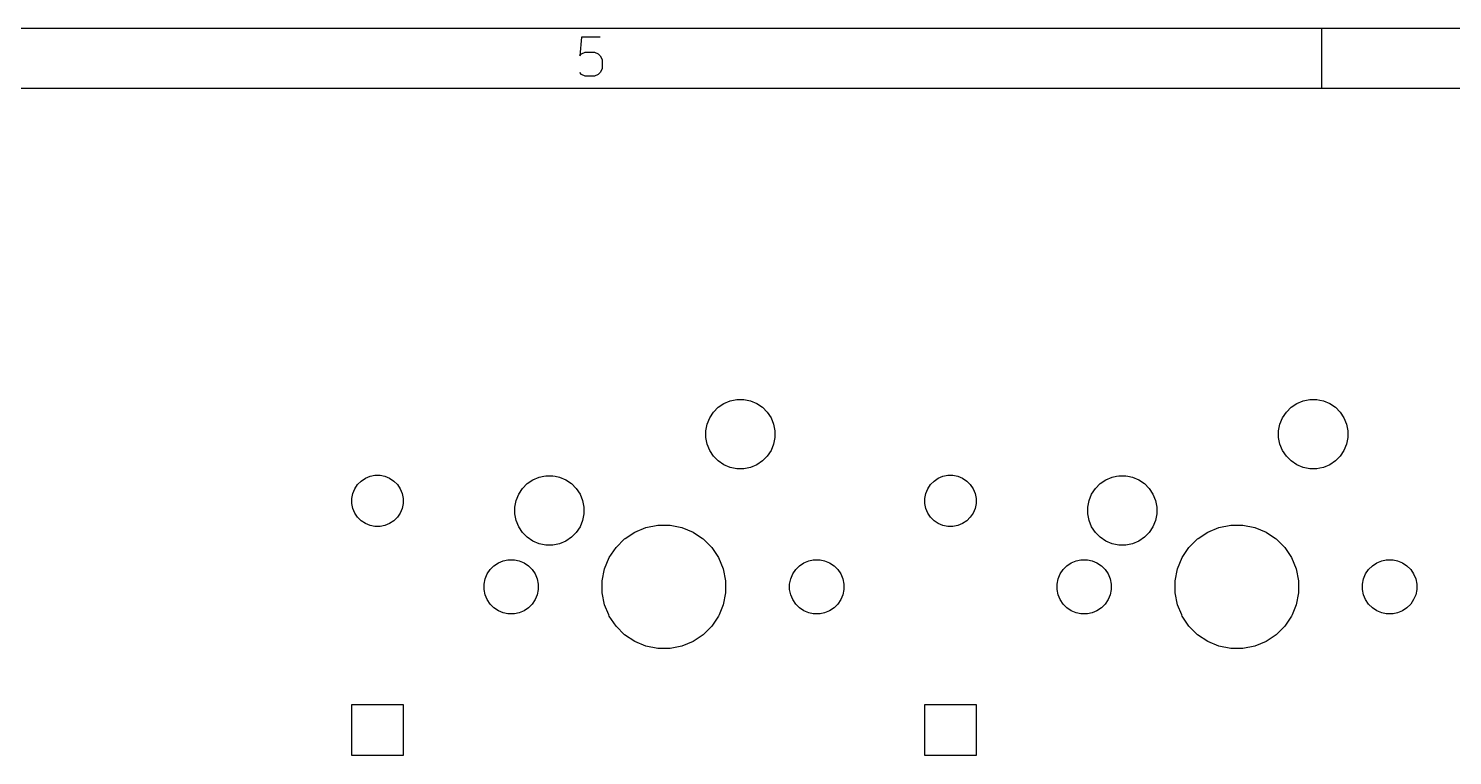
# Model space of a CAD drawing. Extents: x 0.4 to 33.6, y -21.6 to -0.4.
# Drawn here: x 8.543 to 10.407, y -1.346 to -0.394 of the extents above; entities that cross this region are included whole.
import ezdxf

# ---------------------------------------------------------------- set-up
doc = ezdxf.new("R2010")
doc.units = 0
doc.header["$MEASUREMENT"] = 0
doc.layers.add('BLACK', color=7, linetype='CONTINUOUS')

msp = doc.modelspace()

# ---------------------------------------------------------------- linework, layer by layer
at = {"layer": 'BLACK', "linetype": 'CONTINUOUS'}
for p, q in [((33.6063, -0.393701), (0.393701, -0.393701)), ((9.26711, -0.405043), (9.26467, -0.429415)), ((9.29148, -0.405043), (9.26711, -0.405043)), ((10.2362, -0.472441), (10.2362, -0.393701)), ((9.26467, -0.429415), (9.26711, -0.426978)), ((9.26711, -0.426978), (9.27198, -0.424541)), ((9.27198, -0.424541), (9.28417, -0.424541)), ((9.28417, -0.424541), (9.28904, -0.426978)), ((9.28904, -0.426978), (9.29148, -0.429415)), ((9.29148, -0.429415), (9.29392, -0.434289)), ((9.29392, -0.446475), (9.29148, -0.45135)), ((9.29392, -0.434289), (9.29392, -0.446475)), ((9.26711, -0.453787), (9.26467, -0.45135)), ((9.27198, -0.456224), (9.26711, -0.453787)), ((9.28417, -0.456224), (9.27198, -0.456224)), ((9.28904, -0.453787), (9.28417, -0.456224)), ((9.29148, -0.45135), (9.28904, -0.453787)), ((33.5276, -0.472441), (0.472441, -0.472441)), ((9.4398, -0.896113), (9.44611, -0.889802)), ((9.44611, -0.889802), (9.45354, -0.884842)), ((9.45354, -0.884842), (9.46178, -0.881426)), ((9.46178, -0.881426), (9.46616, -0.880556)), ((9.46616, -0.880556), (9.47054, -0.879685)), ((9.47054, -0.879685), (9.47946, -0.879685)), ((9.47946, -0.879685), (9.48384, -0.880556)), ((9.48384, -0.880556), (9.48822, -0.881426)), ((9.48822, -0.881426), (9.49646, -0.884842)), ((9.49646, -0.884842), (9.50389, -0.889802)), ((9.50389, -0.889802), (9.5102, -0.896113)), ((10.1898, -0.896113), (10.1961, -0.889802)), ((10.1961, -0.889802), (10.2035, -0.884842)), ((10.2035, -0.884842), (10.2118, -0.881426)), ((10.2118, -0.881426), (10.2162, -0.880556)), ((10.2162, -0.880556), (10.2205, -0.879685)), ((10.2205, -0.879685), (10.2295, -0.879685)), ((10.2295, -0.879685), (10.2338, -0.880556)), ((10.2338, -0.880556), (10.2382, -0.881426)), ((10.2382, -0.881426), (10.2465, -0.884842)), ((10.2465, -0.884842), (10.2539, -0.889802)), ((10.2539, -0.889802), (10.2602, -0.896113)), ((9.42969, -0.920537), (9.43143, -0.911782)), ((9.43143, -0.911782), (9.43484, -0.903535)), ((9.43484, -0.903535), (9.4398, -0.896113)), ((9.5102, -0.896113), (9.51516, -0.903535)), ((9.51516, -0.903535), (9.51857, -0.911782)), ((9.51857, -0.911782), (9.52031, -0.920537)), ((10.1797, -0.920537), (10.1814, -0.911782)), ((10.1814, -0.911782), (10.1848, -0.903535)), ((10.1848, -0.903535), (10.1898, -0.896113)), ((10.2602, -0.896113), (10.2652, -0.903535)), ((10.2652, -0.903535), (10.2686, -0.911782)), ((10.2686, -0.911782), (10.2703, -0.920537)), ((9.42969, -0.929463), (9.42969, -0.920537)), ((9.43143, -0.938218), (9.42969, -0.929463)), ((9.52031, -0.929463), (9.51857, -0.938218)), ((9.52031, -0.920537), (9.52031, -0.929463)), ((10.1797, -0.929463), (10.1797, -0.920537)), ((10.1814, -0.938218), (10.1797, -0.929463)), ((10.2703, -0.929463), (10.2686, -0.938218)), ((10.2703, -0.920537), (10.2703, -0.929463)), ((9.43484, -0.946465), (9.43143, -0.938218)), ((9.4398, -0.953887), (9.43484, -0.946465)), ((9.51516, -0.946465), (9.5102, -0.953887)), ((9.51857, -0.938218), (9.51516, -0.946465)), ((10.1848, -0.946465), (10.1814, -0.938218)), ((10.1898, -0.953887), (10.1848, -0.946465)), ((10.2652, -0.946465), (10.2602, -0.953887)), ((10.2686, -0.938218), (10.2652, -0.946465)), ((9.44611, -0.960198), (9.4398, -0.953887)), ((9.45354, -0.965158), (9.44611, -0.960198)), ((9.46178, -0.968574), (9.45354, -0.965158)), ((9.46616, -0.969444), (9.46178, -0.968574)), ((9.48822, -0.968574), (9.48384, -0.969444)), ((9.49646, -0.965158), (9.48822, -0.968574)), ((9.50389, -0.960198), (9.49646, -0.965158)), ((9.5102, -0.953887), (9.50389, -0.960198)), ((10.1961, -0.960198), (10.1898, -0.953887)), ((10.2035, -0.965158), (10.1961, -0.960198)), ((10.2118, -0.968574), (10.2035, -0.965158)), ((10.2162, -0.969444), (10.2118, -0.968574)), ((10.2382, -0.968574), (10.2338, -0.969444)), ((10.2465, -0.965158), (10.2382, -0.968574)), ((10.2539, -0.960198), (10.2465, -0.965158)), ((10.2602, -0.953887), (10.2539, -0.960198)), ((8.97398, -0.991142), (8.97864, -0.986476)), ((8.97864, -0.986476), (8.98413, -0.982809)), ((8.98413, -0.982809), (8.99023, -0.980284)), ((8.99023, -0.980284), (8.9967, -0.978996)), ((8.9967, -0.978996), (9.0033, -0.978996)), ((9.0033, -0.978996), (9.00977, -0.980284)), ((9.00977, -0.980284), (9.01587, -0.982809)), ((9.01587, -0.982809), (9.02136, -0.986476)), ((9.02136, -0.986476), (9.02602, -0.991142)), ((9.19611, -0.989802), (9.20354, -0.984842)), ((9.20354, -0.984842), (9.21178, -0.981426)), ((9.21178, -0.981426), (9.21753, -0.980284)), ((9.21753, -0.980284), (9.22054, -0.979685)), ((9.22054, -0.979685), (9.22946, -0.979685)), ((9.22946, -0.979685), (9.23247, -0.980284)), ((9.23247, -0.980284), (9.23822, -0.981426)), ((9.23822, -0.981426), (9.24646, -0.984842)), ((9.24646, -0.984842), (9.25389, -0.989802)), ((9.47054, -0.970315), (9.46616, -0.969444)), ((9.47946, -0.970315), (9.47054, -0.970315)), ((9.48384, -0.969444), (9.47946, -0.970315)), ((9.72398, -0.991142), (9.72864, -0.986476)), ((9.72864, -0.986476), (9.73413, -0.982809)), ((9.73413, -0.982809), (9.74023, -0.980284)), ((9.74023, -0.980284), (9.7467, -0.978996)), ((9.7467, -0.978996), (9.7533, -0.978996)), ((9.7533, -0.978996), (9.75977, -0.980284)), ((9.75977, -0.980284), (9.76587, -0.982809)), ((9.76587, -0.982809), (9.77136, -0.986476)), ((9.77136, -0.986476), (9.77602, -0.991142)), ((9.94611, -0.989802), (9.95354, -0.984842)), ((9.95354, -0.984842), (9.96178, -0.981426)), ((9.96178, -0.981426), (9.96753, -0.980284)), ((9.96753, -0.980284), (9.97054, -0.979685)), ((9.97054, -0.979685), (9.97946, -0.979685)), ((9.97946, -0.979685), (9.98247, -0.980284)), ((9.98247, -0.980284), (9.98822, -0.981426)), ((9.98822, -0.981426), (9.99646, -0.984842)), ((9.99646, -0.984842), (10.0039, -0.989802)), ((10.2205, -0.970315), (10.2162, -0.969444)), ((10.2295, -0.970315), (10.2205, -0.970315)), ((10.2338, -0.969444), (10.2295, -0.970315)), ((8.9665, -1.0092), (8.96778, -1.00273)), ((8.96778, -1.00273), (8.97031, -0.99663)), ((8.97031, -0.99663), (8.97398, -0.991142)), ((9.02602, -0.991142), (9.02969, -0.99663)), ((9.02969, -0.99663), (9.03222, -1.00273)), ((9.03222, -1.00273), (9.0335, -1.0092)), ((9.18143, -1.01178), (9.18484, -1.00354)), ((9.18484, -1.00354), (9.1898, -0.996113)), ((9.1898, -0.996113), (9.19611, -0.989802)), ((9.25389, -0.989802), (9.2602, -0.996113)), ((9.2602, -0.996113), (9.26516, -1.00354)), ((9.26516, -1.00354), (9.26857, -1.01178)), ((9.7165, -1.0092), (9.71778, -1.00273)), ((9.71778, -1.00273), (9.72031, -0.99663)), ((9.72031, -0.99663), (9.72398, -0.991142)), ((9.77602, -0.991142), (9.77969, -0.99663)), ((9.77969, -0.99663), (9.78222, -1.00273)), ((9.78222, -1.00273), (9.7835, -1.0092)), ((9.93143, -1.01178), (9.93484, -1.00354)), ((9.93484, -1.00354), (9.9398, -0.996113)), ((9.9398, -0.996113), (9.94611, -0.989802)), ((10.0039, -0.989802), (10.0102, -0.996113)), ((10.0102, -0.996113), (10.0152, -1.00354)), ((10.0152, -1.00354), (10.0186, -1.01178)), ((8.9665, -1.0158), (8.9665, -1.0092)), ((8.96778, -1.02227), (8.9665, -1.0158)), ((8.97031, -1.02837), (8.96778, -1.02227)), ((9.03222, -1.02227), (9.02969, -1.02837)), ((9.0335, -1.0158), (9.03222, -1.02227)), ((9.0335, -1.0092), (9.0335, -1.0158)), ((9.17969, -1.02054), (9.18143, -1.01178)), ((9.17969, -1.02946), (9.17969, -1.02054)), ((9.26857, -1.01178), (9.27031, -1.02054)), ((9.27031, -1.02054), (9.27031, -1.02946)), ((9.7165, -1.0158), (9.7165, -1.0092)), ((9.71778, -1.02227), (9.7165, -1.0158)), ((9.72031, -1.02837), (9.71778, -1.02227)), ((9.78222, -1.02227), (9.77969, -1.02837)), ((9.7835, -1.0158), (9.78222, -1.02227)), ((9.7835, -1.0092), (9.7835, -1.0158)), ((9.92969, -1.02054), (9.93143, -1.01178)), ((9.92969, -1.02946), (9.92969, -1.02054)), ((10.0186, -1.01178), (10.0203, -1.02054)), ((10.0203, -1.02054), (10.0203, -1.02946)), ((8.97398, -1.03386), (8.97031, -1.02837)), ((8.97864, -1.03852), (8.97398, -1.03386)), ((8.98413, -1.04219), (8.97864, -1.03852)), ((8.99023, -1.04472), (8.98413, -1.04219)), ((9.01587, -1.04219), (9.00977, -1.04472)), ((9.02136, -1.03852), (9.01587, -1.04219)), ((9.02602, -1.03386), (9.02136, -1.03852)), ((9.02969, -1.02837), (9.02602, -1.03386)), ((9.18143, -1.03822), (9.17969, -1.02946)), ((9.18484, -1.04646), (9.18143, -1.03822)), ((9.26857, -1.03822), (9.26516, -1.04646)), ((9.27031, -1.02946), (9.26857, -1.03822)), ((9.72398, -1.03386), (9.72031, -1.02837)), ((9.72864, -1.03852), (9.72398, -1.03386)), ((9.73413, -1.04219), (9.72864, -1.03852)), ((9.74023, -1.04472), (9.73413, -1.04219)), ((9.76587, -1.04219), (9.75977, -1.04472)), ((9.77136, -1.03852), (9.76587, -1.04219)), ((9.77602, -1.03386), (9.77136, -1.03852)), ((9.77969, -1.02837), (9.77602, -1.03386)), ((9.93143, -1.03822), (9.92969, -1.02946)), ((9.93484, -1.04646), (9.93143, -1.03822)), ((10.0186, -1.03822), (10.0152, -1.04646)), ((10.0203, -1.02946), (10.0186, -1.03822)), ((8.9967, -1.046), (8.99023, -1.04472)), ((9.0033, -1.046), (8.9967, -1.046)), ((9.00977, -1.04472), (9.0033, -1.046)), ((9.1898, -1.05389), (9.18484, -1.04646)), ((9.19611, -1.0602), (9.1898, -1.05389)), ((9.20354, -1.06516), (9.19611, -1.0602)), ((9.25389, -1.0602), (9.24646, -1.06516)), ((9.2602, -1.05389), (9.25389, -1.0602)), ((9.26516, -1.04646), (9.2602, -1.05389)), ((9.31228, -1.07353), (9.32353, -1.06228)), ((9.32353, -1.06228), (9.32441, -1.06169)), ((9.32441, -1.06169), (9.33675, -1.05344)), ((9.33675, -1.05344), (9.35145, -1.04736)), ((9.33675, -1.05344), (9.33675, -1.05344)), ((9.35145, -1.04736), (9.36705, -1.04425)), ((9.36705, -1.04425), (9.38295, -1.04425)), ((9.38295, -1.04425), (9.39855, -1.04736)), ((9.39855, -1.04736), (9.41325, -1.05344)), ((9.41325, -1.05344), (9.41325, -1.05344)), ((9.41325, -1.05344), (9.42559, -1.06169)), ((9.42559, -1.06169), (9.42647, -1.06228)), ((9.42647, -1.06228), (9.43772, -1.07353)), ((9.7467, -1.046), (9.74023, -1.04472)), ((9.7533, -1.046), (9.7467, -1.046)), ((9.75977, -1.04472), (9.7533, -1.046)), ((9.9398, -1.05389), (9.93484, -1.04646)), ((9.94611, -1.0602), (9.9398, -1.05389)), ((9.95354, -1.06516), (9.94611, -1.0602)), ((10.0039, -1.0602), (9.99646, -1.06516)), ((10.0102, -1.05389), (10.0039, -1.0602)), ((10.0152, -1.04646), (10.0102, -1.05389)), ((10.0623, -1.07353), (10.0735, -1.06228)), ((10.0735, -1.06228), (10.0744, -1.06169)), ((10.0744, -1.06169), (10.0868, -1.05344)), ((10.0868, -1.05344), (10.1014, -1.04736)), ((10.0868, -1.05344), (10.0868, -1.05344)), ((10.1014, -1.04736), (10.117, -1.04425)), ((10.117, -1.04425), (10.133, -1.04425)), ((10.133, -1.04425), (10.1486, -1.04736)), ((10.1486, -1.04736), (10.1632, -1.05344)), ((10.1632, -1.05344), (10.1632, -1.05344)), ((10.1632, -1.05344), (10.1756, -1.06169)), ((10.1756, -1.06169), (10.1765, -1.06228)), ((10.1765, -1.06228), (10.1877, -1.07353)), ((9.21178, -1.06857), (9.20354, -1.06516)), ((9.21616, -1.06944), (9.21178, -1.06857)), ((9.22054, -1.07031), (9.21616, -1.06944)), ((9.22946, -1.07031), (9.22054, -1.07031)), ((9.23384, -1.06944), (9.22946, -1.07031)), ((9.23822, -1.06857), (9.23384, -1.06944)), ((9.24646, -1.06516), (9.23822, -1.06857)), ((9.30344, -1.08675), (9.31228, -1.07353)), ((9.43772, -1.07353), (9.44656, -1.08675)), ((9.96178, -1.06857), (9.95354, -1.06516)), ((9.96616, -1.06944), (9.96178, -1.06857)), ((9.97054, -1.07031), (9.96616, -1.06944)), ((9.97946, -1.07031), (9.97054, -1.07031)), ((9.98384, -1.06944), (9.97946, -1.07031)), ((9.98822, -1.06857), (9.98384, -1.06944)), ((9.99646, -1.06516), (9.98822, -1.06857)), ((10.0534, -1.08675), (10.0623, -1.07353)), ((10.1877, -1.07353), (10.1966, -1.08675)), ((9.14745, -1.10239), (9.15239, -1.09745)), ((9.15239, -1.09745), (9.1582, -1.09356)), ((9.1582, -1.09356), (9.16465, -1.09089)), ((9.16465, -1.09089), (9.17053, -1.08972)), ((9.17053, -1.08972), (9.17151, -1.08953)), ((9.17151, -1.08953), (9.17849, -1.08953)), ((9.17849, -1.08953), (9.17947, -1.08972)), ((9.17947, -1.08972), (9.18535, -1.09089)), ((9.18535, -1.09089), (9.1918, -1.09356)), ((9.1918, -1.09356), (9.19761, -1.09745)), ((9.19761, -1.09745), (9.20255, -1.10239)), ((9.29736, -1.10145), (9.30344, -1.08675)), ((9.44656, -1.08675), (9.45264, -1.10145)), ((9.54745, -1.10239), (9.55239, -1.09745)), ((9.55239, -1.09745), (9.5582, -1.09356)), ((9.5582, -1.09356), (9.56465, -1.09089)), ((9.56465, -1.09089), (9.57053, -1.08972)), ((9.57053, -1.08972), (9.57151, -1.08953)), ((9.57151, -1.08953), (9.57849, -1.08953)), ((9.57849, -1.08953), (9.57947, -1.08972)), ((9.57947, -1.08972), (9.58535, -1.09089)), ((9.58535, -1.09089), (9.5918, -1.09356)), ((9.5918, -1.09356), (9.59761, -1.09745)), ((9.59761, -1.09745), (9.60255, -1.10239)), ((9.89745, -1.10239), (9.90239, -1.09745)), ((9.90239, -1.09745), (9.9082, -1.09356)), ((9.9082, -1.09356), (9.91465, -1.09089)), ((9.91465, -1.09089), (9.92053, -1.08972)), ((9.92053, -1.08972), (9.92151, -1.08953)), ((9.92151, -1.08953), (9.92849, -1.08953)), ((9.92849, -1.08953), (9.92947, -1.08972)), ((9.92947, -1.08972), (9.93535, -1.09089)), ((9.93535, -1.09089), (9.9418, -1.09356)), ((9.9418, -1.09356), (9.94761, -1.09745)), ((9.94761, -1.09745), (9.95255, -1.10239)), ((10.0474, -1.10145), (10.0534, -1.08675)), ((10.1966, -1.08675), (10.2026, -1.10145)), ((10.2974, -1.10239), (10.3024, -1.09745)), ((10.3024, -1.09745), (10.3082, -1.09356)), ((10.3082, -1.09356), (10.3147, -1.09089)), ((10.3147, -1.09089), (10.3205, -1.08972)), ((10.3205, -1.08972), (10.3215, -1.08953)), ((10.3215, -1.08953), (10.3285, -1.08953)), ((10.3285, -1.08953), (10.3295, -1.08972)), ((10.3295, -1.08972), (10.3353, -1.09089)), ((10.3353, -1.09089), (10.3418, -1.09356)), ((10.3418, -1.09356), (10.3476, -1.09745)), ((10.3476, -1.09745), (10.3526, -1.10239)), ((9.13953, -1.12151), (9.14089, -1.11465)), ((9.14089, -1.11465), (9.14356, -1.1082)), ((9.14356, -1.1082), (9.14745, -1.10239)), ((9.20255, -1.10239), (9.20644, -1.1082)), ((9.20644, -1.1082), (9.20911, -1.11465)), ((9.20911, -1.11465), (9.21047, -1.12151)), ((9.29425, -1.11705), (9.29736, -1.10145)), ((9.29425, -1.13295), (9.29425, -1.11705)), ((9.45264, -1.10145), (9.45575, -1.11705)), ((9.45575, -1.11705), (9.45575, -1.13295)), ((9.53953, -1.12151), (9.54089, -1.11465)), ((9.54089, -1.11465), (9.54356, -1.1082)), ((9.54356, -1.1082), (9.54745, -1.10239)), ((9.60255, -1.10239), (9.60644, -1.1082)), ((9.60644, -1.1082), (9.60911, -1.11465)), ((9.60911, -1.11465), (9.61047, -1.12151)), ((9.88953, -1.12151), (9.89089, -1.11465)), ((9.89089, -1.11465), (9.89356, -1.1082)), ((9.89356, -1.1082), (9.89745, -1.10239)), ((9.95255, -1.10239), (9.95644, -1.1082)), ((9.95644, -1.1082), (9.95911, -1.11465)), ((9.95911, -1.11465), (9.96047, -1.12151)), ((10.0443, -1.11705), (10.0474, -1.10145)), ((10.0443, -1.13295), (10.0443, -1.11705)), ((10.2026, -1.10145), (10.2057, -1.11705)), ((10.2057, -1.11705), (10.2057, -1.13295)), ((10.2895, -1.12151), (10.2909, -1.11465)), ((10.2909, -1.11465), (10.2936, -1.1082)), ((10.2936, -1.1082), (10.2974, -1.10239)), ((10.3526, -1.10239), (10.3564, -1.1082)), ((10.3564, -1.1082), (10.3591, -1.11465)), ((10.3591, -1.11465), (10.3605, -1.12151)), ((9.13953, -1.12849), (9.13953, -1.12151)), ((9.14089, -1.13535), (9.13953, -1.12849)), ((9.14356, -1.1418), (9.14089, -1.13535)), ((9.20911, -1.13535), (9.20644, -1.1418)), ((9.21047, -1.12849), (9.20911, -1.13535)), ((9.21047, -1.12151), (9.21047, -1.12849)), ((9.29736, -1.14855), (9.29425, -1.13295)), ((9.45575, -1.13295), (9.45264, -1.14855)), ((9.53953, -1.12849), (9.53953, -1.12151)), ((9.54089, -1.13535), (9.53953, -1.12849)), ((9.54356, -1.1418), (9.54089, -1.13535)), ((9.60911, -1.13535), (9.60644, -1.1418)), ((9.61047, -1.12849), (9.60911, -1.13535)), ((9.61047, -1.12151), (9.61047, -1.12849)), ((9.88953, -1.12849), (9.88953, -1.12151)), ((9.89089, -1.13535), (9.88953, -1.12849)), ((9.89356, -1.1418), (9.89089, -1.13535)), ((9.95911, -1.13535), (9.95644, -1.1418)), ((9.96047, -1.12849), (9.95911, -1.13535)), ((9.96047, -1.12151), (9.96047, -1.12849)), ((10.0474, -1.14855), (10.0443, -1.13295)), ((10.2057, -1.13295), (10.2026, -1.14855)), ((10.2895, -1.12849), (10.2895, -1.12151)), ((10.2909, -1.13535), (10.2895, -1.12849)), ((10.2936, -1.1418), (10.2909, -1.13535)), ((10.3591, -1.13535), (10.3564, -1.1418)), ((10.3605, -1.12849), (10.3591, -1.13535)), ((10.3605, -1.12151), (10.3605, -1.12849)), ((9.14745, -1.14761), (9.14356, -1.1418)), ((9.15239, -1.15255), (9.14745, -1.14761)), ((9.1582, -1.15644), (9.15239, -1.15255)), ((9.19761, -1.15255), (9.1918, -1.15644)), ((9.20255, -1.14761), (9.19761, -1.15255)), ((9.20644, -1.1418), (9.20255, -1.14761)), ((9.3028, -1.1617), (9.29736, -1.14855)), ((9.45264, -1.14855), (9.4472, -1.1617)), ((9.54745, -1.14761), (9.54356, -1.1418)), ((9.55239, -1.15255), (9.54745, -1.14761)), ((9.5582, -1.15644), (9.55239, -1.15255)), ((9.59761, -1.15255), (9.5918, -1.15644)), ((9.60255, -1.14761), (9.59761, -1.15255)), ((9.60644, -1.1418), (9.60255, -1.14761)), ((9.89745, -1.14761), (9.89356, -1.1418)), ((9.90239, -1.15255), (9.89745, -1.14761)), ((9.9082, -1.15644), (9.90239, -1.15255)), ((9.94761, -1.15255), (9.9418, -1.15644)), ((9.95255, -1.14761), (9.94761, -1.15255)), ((9.95644, -1.1418), (9.95255, -1.14761)), ((10.0528, -1.1617), (10.0474, -1.14855)), ((10.2026, -1.14855), (10.1972, -1.1617)), ((10.2974, -1.14761), (10.2936, -1.1418)), ((10.3024, -1.15255), (10.2974, -1.14761)), ((10.3082, -1.15644), (10.3024, -1.15255)), ((10.3476, -1.15255), (10.3418, -1.15644)), ((10.3526, -1.14761), (10.3476, -1.15255)), ((10.3564, -1.1418), (10.3526, -1.14761)), ((9.16465, -1.15911), (9.1582, -1.15644)), ((9.17053, -1.16028), (9.16465, -1.15911)), ((9.17151, -1.16047), (9.17053, -1.16028)), ((9.17849, -1.16047), (9.17151, -1.16047)), ((9.17947, -1.16028), (9.17849, -1.16047)), ((9.18535, -1.15911), (9.17947, -1.16028)), ((9.1918, -1.15644), (9.18535, -1.15911)), ((9.30344, -1.16325), (9.3028, -1.1617)), ((9.31228, -1.17647), (9.30344, -1.16325)), ((9.44656, -1.16325), (9.43772, -1.17647)), ((9.4472, -1.1617), (9.44656, -1.16325)), ((9.56465, -1.15911), (9.5582, -1.15644)), ((9.57053, -1.16028), (9.56465, -1.15911)), ((9.57151, -1.16047), (9.57053, -1.16028)), ((9.57849, -1.16047), (9.57151, -1.16047)), ((9.57947, -1.16028), (9.57849, -1.16047)), ((9.58535, -1.15911), (9.57947, -1.16028)), ((9.5918, -1.15644), (9.58535, -1.15911)), ((9.91465, -1.15911), (9.9082, -1.15644)), ((9.92053, -1.16028), (9.91465, -1.15911)), ((9.92151, -1.16047), (9.92053, -1.16028)), ((9.92849, -1.16047), (9.92151, -1.16047)), ((9.92947, -1.16028), (9.92849, -1.16047)), ((9.93535, -1.15911), (9.92947, -1.16028)), ((9.9418, -1.15644), (9.93535, -1.15911)), ((10.0534, -1.16325), (10.0528, -1.1617)), ((10.0623, -1.17647), (10.0534, -1.16325)), ((10.1966, -1.16325), (10.1877, -1.17647)), ((10.1972, -1.1617), (10.1966, -1.16325)), ((10.3147, -1.15911), (10.3082, -1.15644)), ((10.3205, -1.16028), (10.3147, -1.15911)), ((10.3215, -1.16047), (10.3205, -1.16028)), ((10.3285, -1.16047), (10.3215, -1.16047)), ((10.3295, -1.16028), (10.3285, -1.16047)), ((10.3353, -1.15911), (10.3295, -1.16028)), ((10.3418, -1.15644), (10.3353, -1.15911)), ((9.32353, -1.18772), (9.31228, -1.17647)), ((9.33675, -1.19656), (9.32353, -1.18772)), ((9.42647, -1.18772), (9.41325, -1.19656)), ((9.43772, -1.17647), (9.42647, -1.18772)), ((10.0735, -1.18772), (10.0623, -1.17647)), ((10.0868, -1.19656), (10.0735, -1.18772)), ((10.1765, -1.18772), (10.1632, -1.19656)), ((10.1877, -1.17647), (10.1765, -1.18772)), ((9.35145, -1.20264), (9.33675, -1.19656)), ((9.33675, -1.19656), (9.33675, -1.19656)), ((9.33675, -1.19656), (9.33675, -1.19656)), ((9.36705, -1.20575), (9.35145, -1.20264)), ((9.38295, -1.20575), (9.36705, -1.20575)), ((9.39855, -1.20264), (9.38295, -1.20575)), ((9.41325, -1.19656), (9.39855, -1.20264)), ((9.41325, -1.19656), (9.41325, -1.19656)), ((9.41325, -1.19656), (9.41325, -1.19656)), ((10.1014, -1.20264), (10.0868, -1.19656)), ((10.0868, -1.19656), (10.0868, -1.19656)), ((10.0868, -1.19656), (10.0868, -1.19656)), ((10.117, -1.20575), (10.1014, -1.20264)), ((10.133, -1.20575), (10.117, -1.20575)), ((10.1486, -1.20264), (10.133, -1.20575)), ((10.1632, -1.19656), (10.1486, -1.20264)), ((10.1632, -1.19656), (10.1632, -1.19656)), ((10.1632, -1.19656), (10.1632, -1.19656)), ((8.9665, -1.346), (8.9665, -1.279)), ((8.9665, -1.279), (9.0335, -1.279)), ((9.0335, -1.279), (9.0335, -1.346)), ((9.7165, -1.346), (9.7165, -1.279)), ((9.7165, -1.279), (9.7835, -1.279)), ((9.7835, -1.279), (9.7835, -1.346)), ((9.0335, -1.346), (8.9665, -1.346)), ((9.7835, -1.346), (9.7165, -1.346))]:
    msp.add_line(p, q, dxfattribs=at)

doc.saveas('drawing.dxf')
